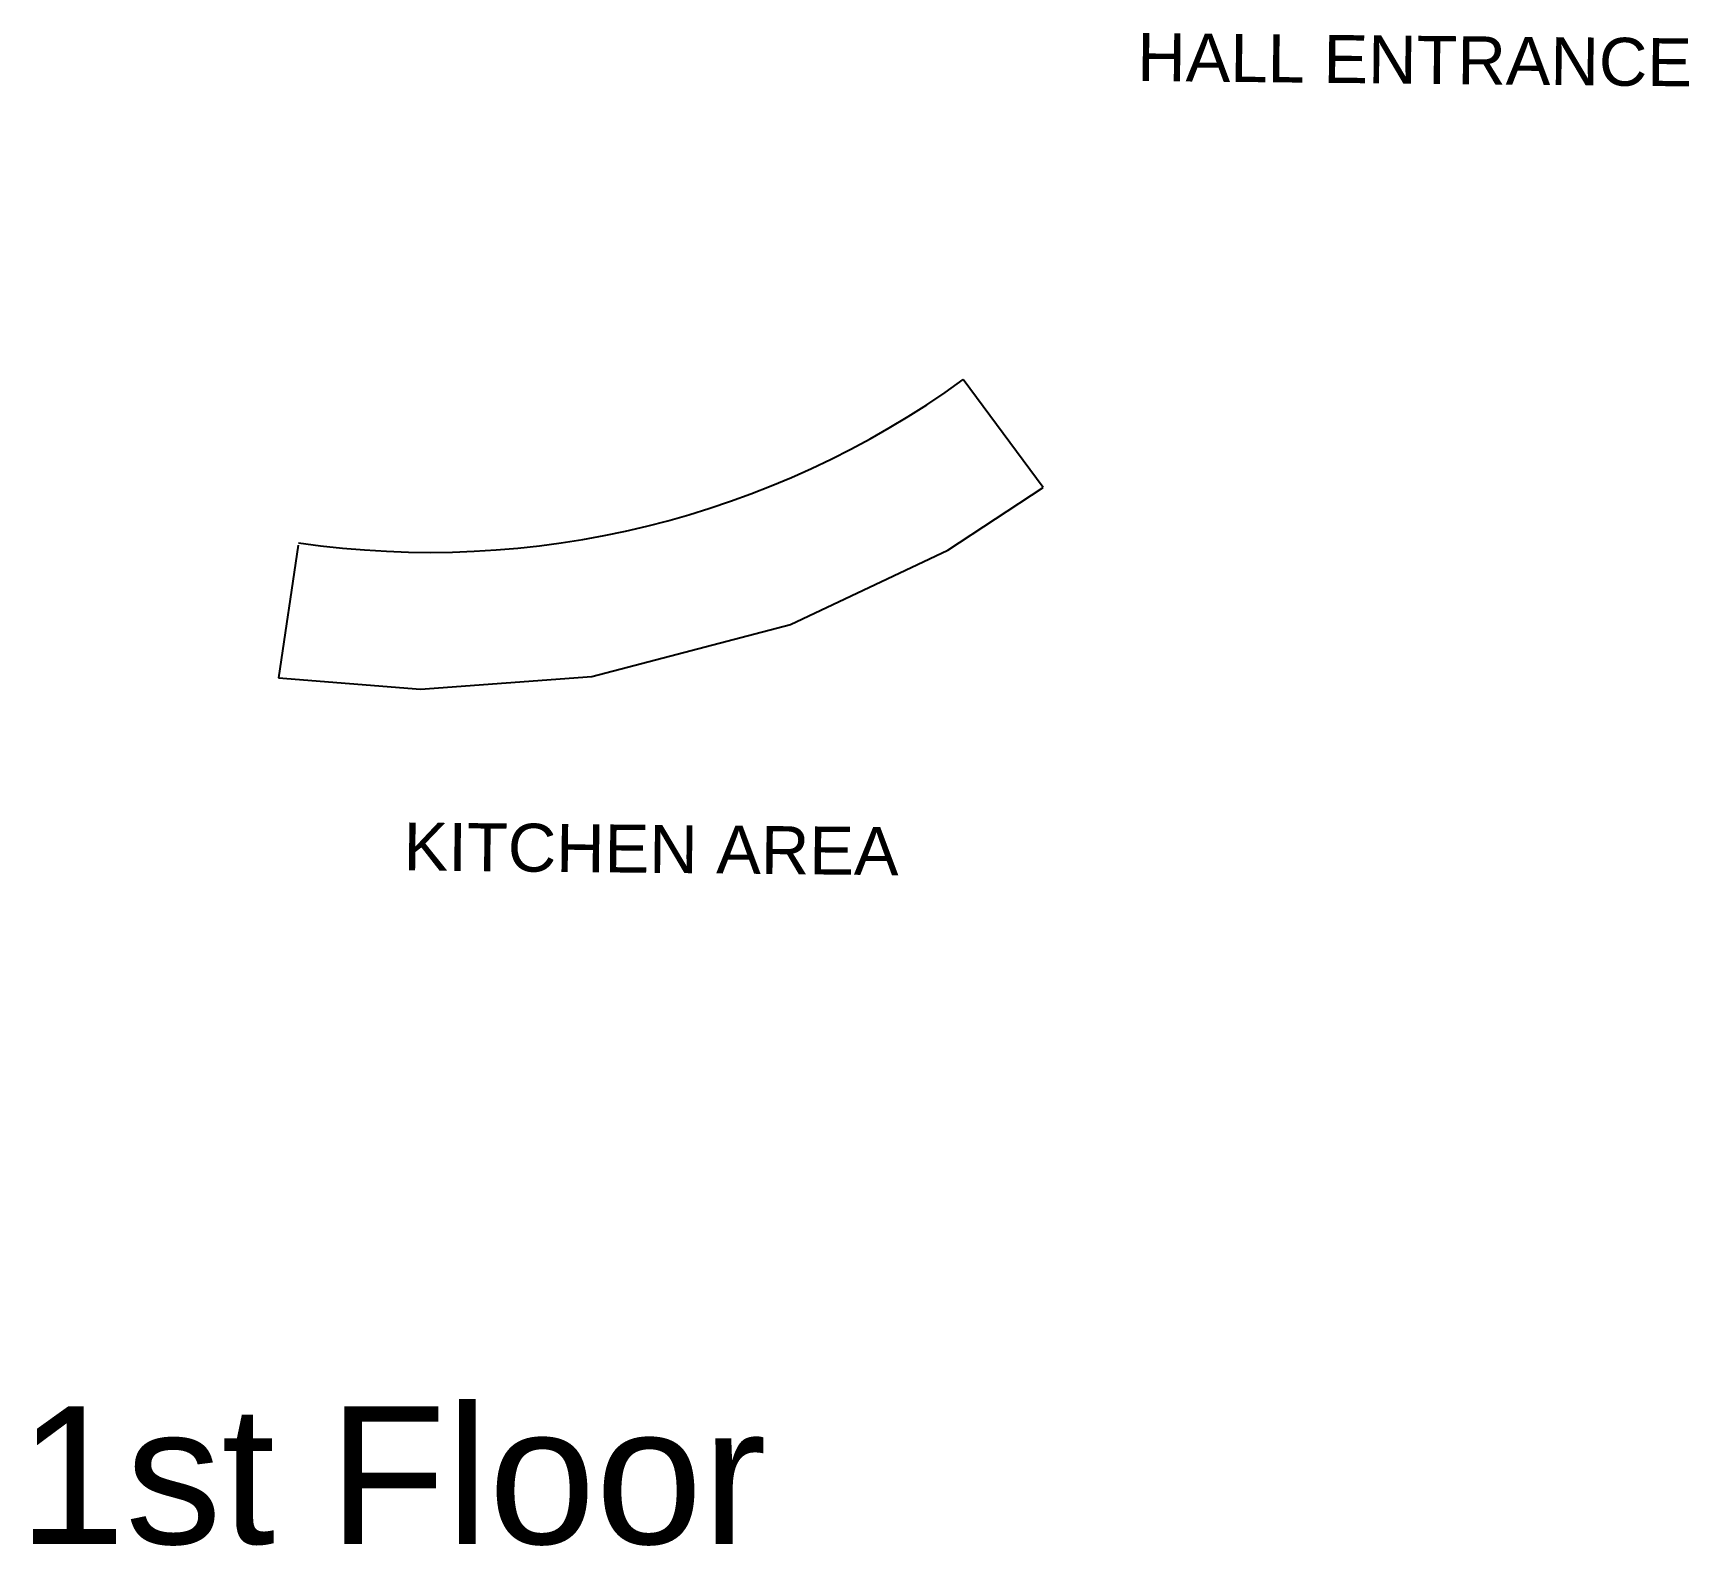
# Model space of a CAD drawing. Header units: inches. Extents: x 108.7 to 146.2, y 38 to 52.4.
# Drawn here: x 138.84 to 146.24, y 38.02 to 44.79 of the extents above; entities that cross this region are included whole.
import ezdxf

# ---------------------------------------------------------------- set-up
doc = ezdxf.new("R2010")
doc.units = ezdxf.units.IN
doc.header["$MEASUREMENT"] = 0
doc.layers.add('Furniture', color=30, linetype='Continuous')
doc.layers.add('X-EQPM-PCworkstation', color=7, linetype='Continuous')
doc.styles.get("Standard").update_dxf_attribs({"font": 'arial.ttf'})

msp = doc.modelspace()

# ---------------------------------------------------------------- linework, layer by layer
for p, q in [((143.35591, 42.75355, 1.74513), (142.99904, 43.23589, 1.74513)), ((142.92931, 42.47313, 1.74513), (143.35591, 42.75355, 1.74513)), ((140.02386, 42.4943, 1.74513), (139.93514, 41.90089, 1.74513)), ((142.2261, 42.14072, 1.74513), (142.92931, 42.47313, 1.74513)), ((139.93514, 41.90089, 1.74513), (140.57102, 41.85048, 1.74513))]:
    msp.add_line(p, q)
msp.add_arc((140.61455, 46.52718, 1.74513), 4.06429, 261.667795, 305.922774)
at = {"layer": 'Furniture'}
for p, q in [((141.33734, 41.90704, 1.74513), (142.2261, 42.14072, 1.74513)), ((140.57102, 41.85048, 1.74513), (141.33734, 41.90704, 1.74513))]:
    msp.add_line(p, q, dxfattribs=at)

# ---------------------------------------------------------------- texts
at = {"layer": 'X-EQPM-PCworkstation', "char_height": 0.214525, "attachment_point": 1, "rotation": 359.437155}
for s, width, gutter_width, insert in [('HALL ENTRANCE', 2.9671124, 0, (143.77871, 44.78692, 0.43413)), ('KITCHEN AREA', 2.4290621, 1, (140.49668, 41.25414, 0.87927))]:
    msp.add_mtext_dynamic_manual_height_columns(s, width=width, gutter_width=gutter_width, heights=[0.2], dxfattribs=dict(at, insert=insert))
at = {"layer": 'X-EQPM-PCworkstation', "insert": (138.77265, 38.641), "char_height": 0.615822, "attachment_point": 1}
msp.add_mtext_dynamic_manual_height_columns('1st Floor', width=4.9407322, gutter_width=1, heights=[0], dxfattribs=at)

doc.saveas('drawing.dxf')
